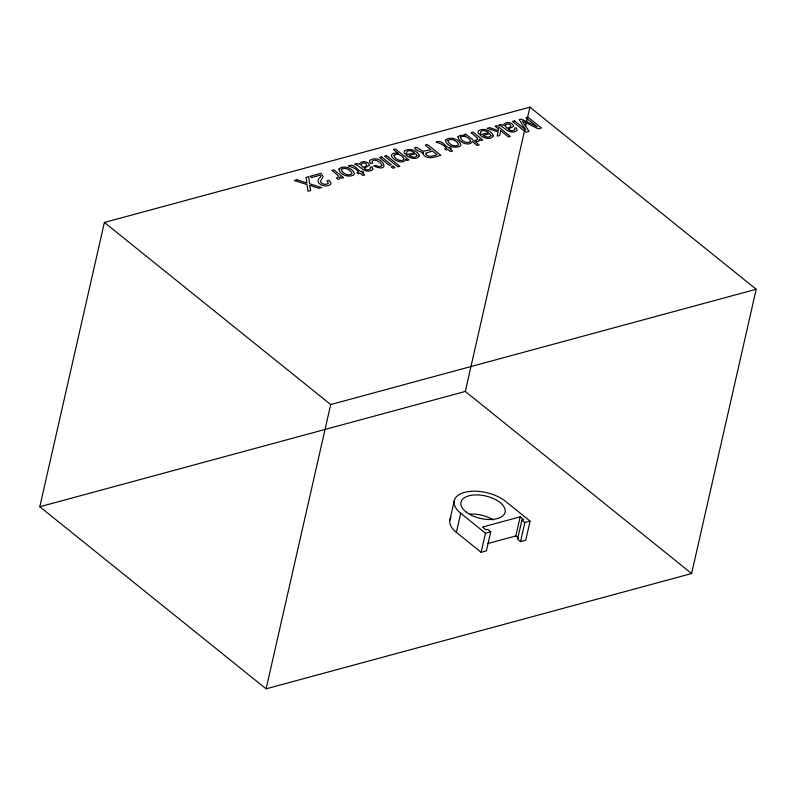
<?xml version="1.0" encoding="UTF-8"?>
<svg xmlns="http://www.w3.org/2000/svg" width="796" height="796" viewBox="0 0 796 796"><rect width="100%" height="100%" fill="white"/><g stroke="black" fill="none" stroke-linecap="round" stroke-linejoin="round"><path stroke-width="1.19" d="M39.8 506.744L104.385 222.462L529.887 107.171L756.2 289.256L691.615 573.538L266.113 688.829L39.8 506.744L465.302 391.453L691.615 573.538M266.113 688.829L330.698 404.547L756.2 289.256M465.302 391.453L524.663 130.156M525.489 126.524L529.887 107.171M449.859 520.106L454.208 500.992M456.377 532.365L460.715 513.261A29.482 15.005 12.8 0 1 464.565 492.376A29.482 15.005 12.8 0 1 505.311 501.181L530.086 521.101L525.738 540.215L520.534 541.628L517.559 539.23L521.897 520.126L523.678 519.649L520.186 516.843L482.485 527.052L485.968 529.857L487.779 529.37L490.754 531.768L486.406 550.872L481.142 552.295L456.377 532.365A29.482 15.005 12.8 0 1 450.954 517.34M481.142 552.295L485.49 533.191L490.754 531.768M487.57 543.608L515.848 535.947L520.186 516.843M520.534 541.628L524.872 522.514L530.086 521.101M521.897 520.126L524.872 522.514M515.848 535.947L518.465 538.046M104.385 222.462L330.698 404.547M460.715 513.261L485.49 533.191M469.451 514.117A22.636 11.522 12.8 0 1 493.391 519.957M423.054 153.339L423.024 154.096C426.785 160.354 435.541 156.872 440.815 155.27L427.432 144.494L425.243 145.091L430.984 149.708L423.014 151.31L416.686 147.409C410.229 147.21 421.164 152.792 423.472 152.643L423.054 153.339M360.757 164.553L362.936 167.309C370.628 165.717 364.469 160.464 360.757 164.553M504.923 125.489L507.112 128.256C514.793 126.654 508.634 121.41 504.923 125.489M405.771 159.419C403.015 164.971 393.214 160.464 391.363 155.708C391.582 152.494 396.209 152.882 398.398 153.538L393.413 149.529L395.393 148.991L408.995 159.936L407.074 160.464L405.771 159.419M320.669 176.085L320.609 177.001C312.599 183.17 325.783 188.801 330.599 184.314L330.957 182.682L328.937 180.244L326.927 180.791L328.45 183.01L326.808 184.224L323.942 184.284L321.305 183.05L320.48 181.418L323.156 176.563L320.907 173.359L310.082 176.294L311.624 177.538L320.241 175.21L320.669 176.085M364.469 168.085C364.707 170.792 372.588 170.175 370.16 167.309L372.011 166.802L373.105 169.21C366.14 175.239 360.339 165.876 354.638 164.175L356.877 163.558L359.165 164.384C360.479 160.165 368.657 161.11 369.483 165.22L364.469 168.085M508.634 129.022C508.883 131.728 516.763 131.111 514.335 128.246L516.176 127.748L517.281 130.146C510.316 136.176 504.515 126.813 498.803 125.111L501.042 124.494L503.341 125.32C504.644 121.101 512.823 122.047 513.649 126.156L508.634 129.022M457.999 136.812C458.416 142.464 469.361 146.962 472.386 141.539L477.242 145.449L479.162 144.922L465.74 134.116L463.909 134.614L465.153 135.619L460.148 135.3L457.999 136.812M340.21 177.399L339.693 178.811L338.071 179.389L336.34 177.996L338.161 177.339L338.29 175.747L331.892 170.384L333.882 169.846L343.633 177.697L341.753 178.204L340.071 176.851L340.21 177.399M479.371 139.698L478.844 141.111L477.232 141.688L475.501 140.295L477.321 139.638L477.441 138.036L471.053 132.683L473.033 132.146L482.794 139.996L480.913 140.504L479.232 139.151L479.371 139.698M393.98 155.329C394.587 159.15 400.776 162.135 404.02 159.588L404.109 158.991C402.577 155.698 397.105 152.444 393.98 155.329M338.977 169.011C339.603 174.792 347.892 177.438 352.877 175.399A6.438 3.274 12.8 0 0 354.359 173.528C352.538 167.916 343.454 164.762 338.977 169.011M445.541 140.146C446.168 145.917 454.456 148.563 459.441 146.524A6.438 3.274 12.8 0 0 460.914 144.653C459.103 139.051 450.019 135.887 445.541 140.146M500.664 130.693L499.719 135.41L497.192 136.096L498.047 131.927L487.182 128.315L489.709 127.629L498.306 130.584L498.714 129.121L495.052 126.176L496.953 125.659L510.345 136.434L508.435 136.942L500.664 130.693M381.961 165.11L381.374 166.095L379.244 166.613L375.672 165.488L373.752 166.016C392.726 174.165 381.493 153.14 369.851 160.344A5.353 2.726 12.8 0 0 369.623 162.066L370.727 163.578L372.647 163.061L371.941 161.409L374.08 160.225A3.214 1.632 12.8 0 1 376.627 160.543L379.841 162.334L381.961 165.11M425.502 153.369C426.736 158.165 434.049 155.817 437.064 154.613L432.497 150.932L425.502 153.369M419.303 155.857C416.786 160.633 409.084 158.046 405.92 155.011L414.567 152.673C413.094 150.593 405.423 149.32 406.736 153.399L404.786 153.926L404.099 152.822L404.398 150.922C409.184 147.598 417.582 150.315 419.303 155.857M493.261 135.817C490.754 140.594 483.053 138.006 479.879 134.972L488.525 132.633C487.062 130.554 479.381 129.28 480.704 133.36L478.754 133.887L478.068 132.783L478.366 130.882C483.142 127.559 491.54 130.275 493.261 135.817M416.905 155.668C415.442 158.334 411.224 156.981 409.263 155.509L415.81 153.737L416.905 155.668M490.863 135.628C489.401 138.295 485.182 136.942 483.222 135.469L489.779 133.688L490.863 135.628M341.504 169.249L341.285 169.727C342.608 173.359 347.424 175.916 351.155 174.344A3.562 1.811 12.8 0 0 351.882 173.001C350.111 169.578 345.046 166.891 341.504 169.249M448.058 140.375L447.85 140.852C449.173 144.484 453.979 147.041 457.72 145.479A3.562 1.811 12.8 0 0 458.436 144.126C456.675 140.713 451.611 138.016 448.058 140.375M460.576 137.031L460.357 137.439C461.332 141.051 466.655 143.837 470.137 141.897L470.615 141.101C469.381 137.559 464.008 134.932 460.576 137.031M349.056 165.608L348.459 165.896C352.021 167.12 355.921 168.304 358.757 172.165L356.877 172.672L358.22 173.747L360.1 173.239L362.827 175.428L364.827 174.891L362.1 172.692L363.702 172.264L362.359 171.18L360.767 171.618C357.195 169.657 353.892 163.588 349.056 165.608M436.805 141.837L436.208 142.116C439.77 143.34 443.67 144.534 446.516 148.384L444.626 148.892L445.969 149.976L447.85 149.459L450.576 151.658L452.576 151.111L449.859 148.922L451.451 148.484L450.118 147.409L448.516 147.837C444.944 145.887 441.651 139.817 436.805 141.837M297.117 179.806L294.401 180.543L306.948 184.523L308.042 191.239L310.659 190.533L309.634 185.309L318.888 188.304L321.624 187.567L309.674 183.786L308.599 176.692L305.962 177.409L306.977 183.05L297.117 179.806M381.573 156.921L379.563 157.469L389.274 165.289L391.284 164.742L381.573 156.921M386.528 155.578L384.548 156.115L397.93 166.891L399.92 166.354L386.528 155.578M514.614 120.883L512.524 121.44L525.917 132.216L529.022 131.37L522.315 121.012L538.285 128.862L541.419 128.007L528.037 117.241L525.947 117.808L537.29 126.872L521.35 119.052L519.181 119.639L525.857 129.977L514.614 120.883M393.105 166.195L391.085 166.742L392.945 168.235L394.955 167.697L393.105 166.195M465.929 511.848A22.636 11.522 12.8 0 0 503.868 514.763A22.636 11.522 12.8 0 0 479.341 495.022A22.636 11.522 12.8 0 0 465.929 511.848"/></g></svg>
